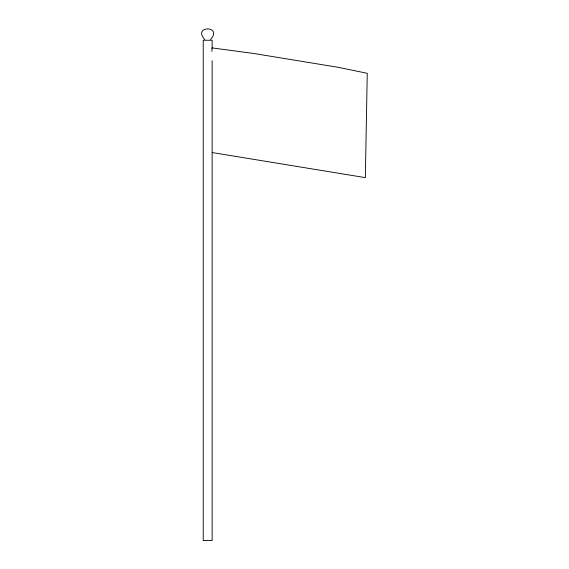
<?xml version="1.0" encoding="UTF-8"?>
<svg xmlns="http://www.w3.org/2000/svg" width="569" height="569" viewBox="0 0 569 569"><rect width="100%" height="100%" fill="white"/><g stroke="black" fill="none" stroke-linecap="round" stroke-linejoin="round"><path stroke-width="0.85" d="M211.924 51.416L211.988 47.881L253.482 53.443L338.071 67.291L367.254 73.309L365.341 177.635L212.209 152.563M210.594 39.453C223.226 25.42 192.066 25.42 204.698 39.453M212.145 48.244L212.145 40.243L203.233 40.243L203.233 540.55L212.145 540.55L212.145 60.684"/></g></svg>
